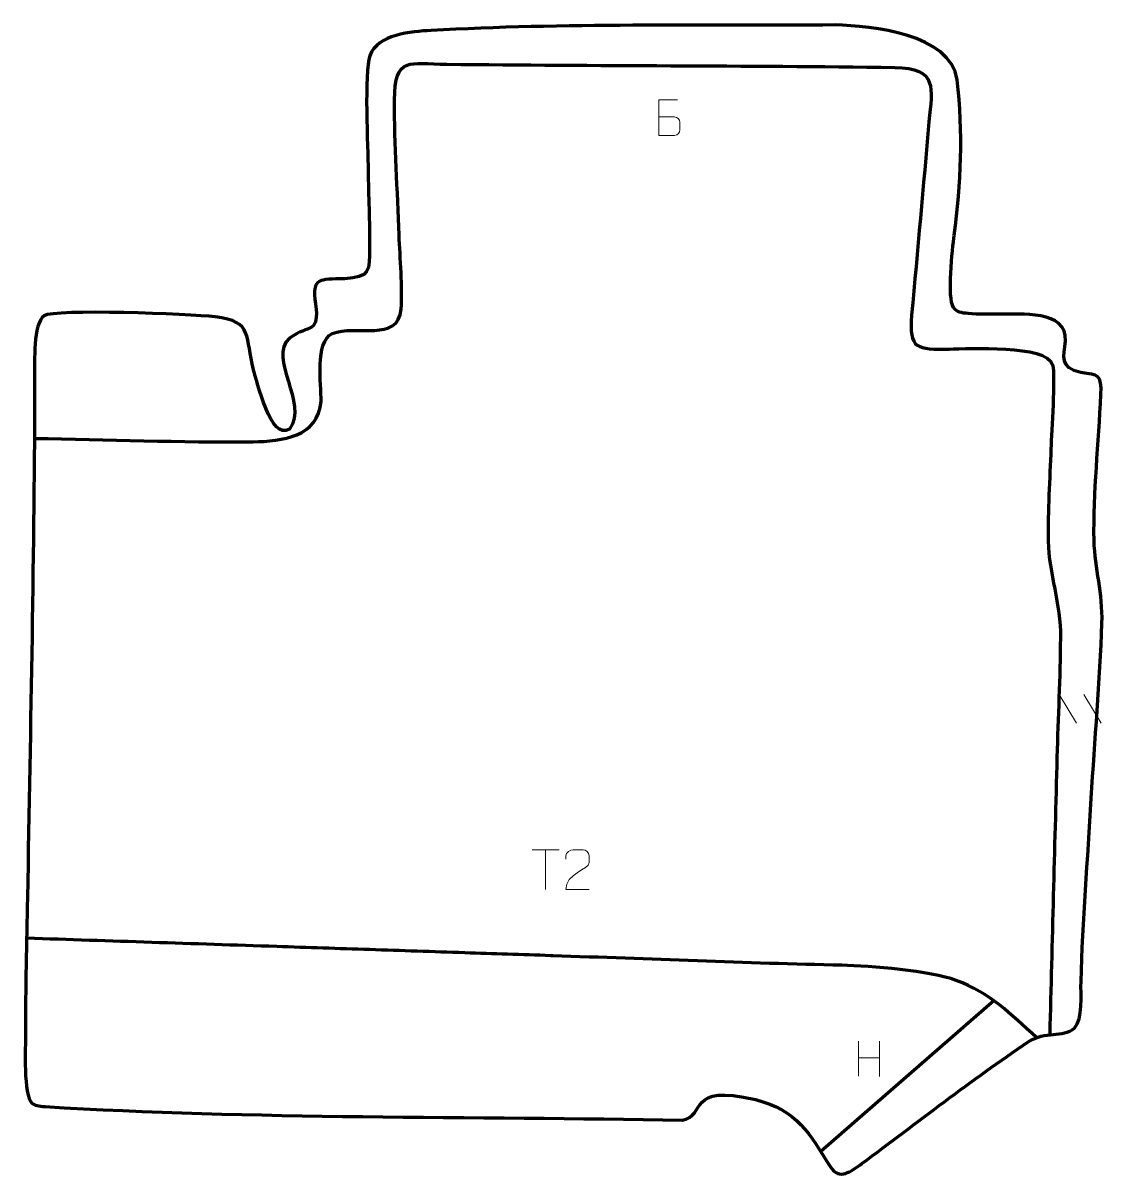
# Model space of a CAD drawing. Header units: millimetres. Extents: x 1098 to 1778, y 31 to 759.
import ezdxf

# ---------------------------------------------------------------- set-up
doc = ezdxf.new("R2010")
doc.units = ezdxf.units.MM
doc.header["$MEASUREMENT"] = 0
doc.layers.add('layer 2', color=7, linetype='Continuous')
doc.layers.add('layer 3', color=7, linetype='Continuous')

msp = doc.modelspace()

# ---------------------------------------------------------------- linework, layer by layer
at = {"layer": 'layer 2', "color": 142, "lineweight": 158}
for points, knots in [([(1104.8461, 498.0453), (1150.6069, 497.2527), (1196.95, 495.4822), (1242.6577, 495.8695), (1242.6577, 495.8695), (1260.6229, 496.2222), (1283.8667, 498.9562), (1285.3558, 521.4172), (1285.3558, 521.4172), (1285.6245, 531.7599), (1281.3174, 558.801), (1292.4255, 564.0338), (1292.4255, 564.0338), (1307.5808, 570.2173), (1333.8999, 558.026), (1335.7749, 579.4903), (1335.7749, 579.4903), (1336.9327, 592.7447), (1335.0455, 611.8589), (1334.5652, 625.9119), (1334.5652, 625.9119), (1333.5565, 654.0859), (1331.5906, 682.8427), (1331.6356, 710.974), (1331.6356, 710.974), (1331.6804, 738.9867), (1340.9804, 733.8752), (1364.622, 733.6131), (1364.622, 733.6131), (1458.6155, 732.5874), (1552.6341, 732.9263), (1646.6226, 731.581), (1646.6226, 731.581), (1674.0817, 731.1879), (1670.1161, 718.8108), (1668.2254, 697.4537), (1668.2254, 697.4537), (1664.6361, 656.8492), (1661.0808, 616.2866), (1657.2612, 575.7007), (1657.2612, 575.7007), (1655.3483, 553.9203), (1660.8041, 554.0152), (1681.1397, 554.2798), (1681.1397, 554.2798), (1692.7874, 554.495), (1742.262, 557.2917), (1746.0712, 544.4238), (1746.0712, 544.4238), (1747.8694, 536.61), (1745.4211, 502.5585), (1745.0014, 491.449), (1745.0014, 491.449), (1744.2905, 472.6321), (1742.9836, 452.0948), (1743.3432, 433.4066), (1743.3432, 433.4066), (1743.7461, 412.4713), (1751.1945, 394.118), (1750.9987, 372.4087), (1750.9987, 372.4087), (1750.7729, 347.3742), (1749.4914, 322.3238), (1748.802, 297.2945), (1748.802, 297.2945), (1747.2704, 239.1749), (1745.7778, 181.0543), (1744.2729, 122.9341)], [0, 0, 0, 0, 0.05555556, 0.05555556, 0.05555556, 0.05555556, 0.11111111, 0.11111111, 0.11111111, 0.11111111, 0.16666667, 0.16666667, 0.16666667, 0.16666667, 0.22222222, 0.22222222, 0.22222222, 0.22222222, 0.27777778, 0.27777778, 0.27777778, 0.27777778, 0.33333333, 0.33333333, 0.33333333, 0.33333333, 0.38888889, 0.38888889, 0.38888889, 0.38888889, 0.44444444, 0.44444444, 0.44444444, 0.44444444, 0.5, 0.5, 0.5, 0.5, 0.55555556, 0.55555556, 0.55555556, 0.55555556, 0.61111111, 0.61111111, 0.61111111, 0.61111111, 0.66666667, 0.66666667, 0.66666667, 0.66666667, 0.72222222, 0.72222222, 0.72222222, 0.72222222, 0.77777778, 0.77777778, 0.77777778, 0.77777778, 0.83333333, 0.83333333, 0.83333333, 0.83333333, 0.88888889, 0.88888889, 0.88888889, 0.88888889, 1, 1, 1, 1]), ([(1735.9723, 120.6852), (1719.4337, 135.6254), (1706.9157, 148.6617), (1685.2986, 156.7388), (1685.2986, 156.7388), (1669.1885, 162.7583), (1631.3305, 165.8894), (1613.3486, 166.2719), (1613.3486, 166.2719), (1552.6414, 167.5632), (1492.0545, 170.2156), (1431.378, 172.2432), (1431.378, 172.2432), (1431.378, 172.2432), (1429.877, 172.2934), (1429.877, 172.2934), (1429.877, 172.2934), (1411.8771, 172.8929), (1393.8772, 173.4918), (1375.8773, 174.0904), (1375.8773, 174.0904), (1355.8912, 174.755), (1335.905, 175.4197), (1315.9188, 176.0843), (1315.9188, 176.0843), (1296.4323, 176.7323), (1276.9458, 177.3803), (1257.4593, 178.0283), (1257.4593, 178.0283), (1204.9956, 179.773), (1152.5319, 181.5176), (1100.0682, 183.2623)], [0, 0, 0, 0, 0.11111111, 0.11111111, 0.11111111, 0.11111111, 0.22222222, 0.22222222, 0.22222222, 0.22222222, 0.33333333, 0.33333333, 0.33333333, 0.33333333, 0.44444444, 0.44444444, 0.44444444, 0.44444444, 0.55555556, 0.55555556, 0.55555556, 0.55555556, 0.66666667, 0.66666667, 0.66666667, 0.66666667, 0.77777778, 0.77777778, 0.77777778, 0.77777778, 1, 1, 1, 1])]:
    msp.add_open_spline(points, degree=3, knots=knots, dxfattribs=at)
msp.add_open_spline([(1600.0402, 49.0935), (1600.0402, 49.0935), (1709.2155, 144.3652), (1709.2155, 144.3652)], degree=3, dxfattribs=at)
at = {"layer": 'layer 3', "color": 242, "lineweight": 158}
msp.add_open_spline([(1105.0093, 537.1663), (1105.0248, 545.7047), (1103.9438, 570.3037), (1110.9222, 575.1912), (1110.9222, 575.1912), (1117.1955, 579.5849), (1202.501, 576.3921), (1218.7542, 574.5468), (1218.7542, 574.5468), (1243.0274, 571.7909), (1237.4133, 561.6235), (1242.9266, 541.2581), (1242.9266, 541.2581), (1244.7219, 534.5891), (1253.8789, 495.7817), (1265.4056, 503.9076), (1265.4056, 503.9076), (1277.8643, 520.1259), (1251.2984, 548.64), (1265.4248, 561.1222), (1265.4248, 561.1222), (1278.0324, 570.2237), (1284.4704, 563.4563), (1281.8488, 582.6989), (1281.8488, 582.6989), (1279.5305, 599.7146), (1284.2598, 597.9237), (1300.0974, 598.5601), (1300.0974, 598.5601), (1316.3529, 599.4463), (1315.9132, 603.2106), (1315.9491, 618.5324), (1315.9491, 618.5324), (1315.9863, 634.4341), (1315.2194, 650.8199), (1315.0419, 666.8487), (1315.0419, 666.8487), (1314.8359, 680.6825), (1312.4619, 728.7667), (1316.1087, 738.9501), (1316.1087, 738.9501), (1321.0198, 752.6638), (1342.3115, 754.1729), (1354.7241, 754.8681), (1354.7241, 754.8681), (1437.1817, 759.4868), (1526.178, 757.7738), (1609.1517, 758.343), (1609.1517, 758.343), (1632.4848, 757.7154), (1681.5063, 753.0192), (1686.0012, 723.7322), (1686.0012, 723.7322), (1689.797, 690.6316), (1688.4849, 658.7613), (1684.0921, 625.8348), (1684.0921, 625.8348), (1682.9824, 617.5165), (1679.5593, 586.4287), (1683.7185, 580.3989), (1683.7185, 580.3989), (1685.8445, 577.3168), (1688.6983, 577.0387), (1692.9363, 576.6196), (1692.9363, 576.6196), (1699.2452, 575.9956), (1707.5767, 576.2646), (1712.7044, 576.2394), (1712.7044, 576.2394), (1725.1026, 576.1785), (1755.7315, 578.917), (1754.0951, 559.4325), (1754.0951, 559.4325), (1753.2729, 549.6427), (1750.264, 542.2215), (1763.8298, 539.609), (1763.8298, 539.609), (1774.7402, 537.5079), (1777.114, 538.7731), (1776.5269, 525.5993), (1776.5269, 525.5993), (1775.0055, 495.3659), (1771.7594, 463.9694), (1772.1567, 433.8122), (1772.1567, 433.8122), (1772.777, 415.482), (1777.719, 400.9274), (1777.1685, 381.6501), (1777.1685, 381.6501), (1775.9531, 345.1162), (1772.5553, 307.9587), (1770.4307, 271.3329), (1770.4307, 271.3329), (1768.2575, 233.1729), (1765.0801, 194.0652), (1763.9658, 155.9706), (1763.9658, 155.9706), (1763.7362, 148.124), (1765.4072, 132.3373), (1759.8445, 126.7462), (1759.8445, 126.7462), (1752.1515, 120.1601), (1741.7948, 125.425), (1730.7634, 118.0084), (1730.7634, 118.0084), (1694.8828, 93.8852), (1660.739, 67.1107), (1626.0237, 41.4042), (1626.0237, 41.4042), (1619.2195, 36.5208), (1611.9287, 30.5081), (1606.1282, 39.2696), (1606.1282, 39.2696), (1592.9832, 60.5177), (1585.3196, 74.8495), (1558.92, 81.6364), (1558.92, 81.6364), (1514.9934, 92.0661), (1528.5723, 71.2743), (1512.7708, 68.7672), (1512.7708, 68.7672), (1382.5045, 71.2236), (1240.3623, 69.3188), (1111.5813, 77.2761), (1111.5813, 77.2761), (1107.9521, 77.5004), (1104.7727, 78.0745), (1103.3073, 79.3747), (1103.3073, 79.3747), (1097.7764, 84.2825), (1099.206, 115.0799), (1099.3215, 123.3551), (1099.3215, 123.3551), (1099.1213, 151.8573), (1099.9988, 180.3843), (1100.4888, 208.8824), (1100.4888, 208.8824), (1102.3395, 318.3101), (1104.7975, 427.7172), (1105.0093, 537.1663)], degree=3, knots=[0, 0, 0, 0, 0.02777778, 0.02777778, 0.02777778, 0.02777778, 0.05555556, 0.05555556, 0.05555556, 0.05555556, 0.08333333, 0.08333333, 0.08333333, 0.08333333, 0.11111111, 0.11111111, 0.11111111, 0.11111111, 0.13888889, 0.13888889, 0.13888889, 0.13888889, 0.16666667, 0.16666667, 0.16666667, 0.16666667, 0.19444444, 0.19444444, 0.19444444, 0.19444444, 0.22222222, 0.22222222, 0.22222222, 0.22222222, 0.25, 0.25, 0.25, 0.25, 0.27777778, 0.27777778, 0.27777778, 0.27777778, 0.30555556, 0.30555556, 0.30555556, 0.30555556, 0.33333333, 0.33333333, 0.33333333, 0.33333333, 0.36111111, 0.36111111, 0.36111111, 0.36111111, 0.38888889, 0.38888889, 0.38888889, 0.38888889, 0.41666667, 0.41666667, 0.41666667, 0.41666667, 0.44444444, 0.44444444, 0.44444444, 0.44444444, 0.47222222, 0.47222222, 0.47222222, 0.47222222, 0.5, 0.5, 0.5, 0.5, 0.52777778, 0.52777778, 0.52777778, 0.52777778, 0.55555556, 0.55555556, 0.55555556, 0.55555556, 0.58333333, 0.58333333, 0.58333333, 0.58333333, 0.61111111, 0.61111111, 0.61111111, 0.61111111, 0.63888889, 0.63888889, 0.63888889, 0.63888889, 0.66666667, 0.66666667, 0.66666667, 0.66666667, 0.69444444, 0.69444444, 0.69444444, 0.69444444, 0.72222222, 0.72222222, 0.72222222, 0.72222222, 0.75, 0.75, 0.75, 0.75, 0.77777778, 0.77777778, 0.77777778, 0.77777778, 0.80555556, 0.80555556, 0.80555556, 0.80555556, 0.83333333, 0.83333333, 0.83333333, 0.83333333, 0.86111111, 0.86111111, 0.86111111, 0.86111111, 0.88888889, 0.88888889, 0.88888889, 0.88888889, 0.91666667, 0.91666667, 0.91666667, 0.91666667, 0.94444444, 0.94444444, 0.94444444, 0.94444444, 1, 1, 1, 1], dxfattribs=at)
at = {"layer": 'layer 3', "color": 250, "lineweight": 9}
for points in [[(1498.0989, 700.4577), (1501.3579, 700.4581), (1504.6172, 700.4581), (1507.8769, 700.4577), (1507.8769, 700.4577), (1509.6463, 700.4422), (1511.3692, 698.8872), (1511.3692, 697.0514), (1511.3692, 697.0514), (1511.3688, 696.0406), (1511.3688, 693.3093), (1511.3692, 692.2982), (1511.3692, 692.2982), (1511.385, 690.6341), (1510.0037, 688.8303), (1507.9244, 688.8455), (1507.9244, 688.8455), (1504.6644, 688.8458), (1501.4047, 688.8458), (1498.1453, 688.8455), (1498.1453, 688.8455), (1498.1453, 696.2959), (1498.1453, 703.746), (1498.1453, 711.1958), (1498.1453, 711.1958), (1500.2714, 711.1958), (1507.7431, 711.1958), (1509.8695, 711.1958)], [(1454.173, 214.0005), (1449.2586, 214.0008), (1444.3442, 214.0008), (1439.4301, 214.0005), (1439.4301, 214.0005), (1439.4301, 223.9328), (1454.0811, 226.574), (1454.173, 230.8843), (1454.173, 230.8843), (1454.1727, 232.3084), (1454.1727, 233.7321), (1454.173, 235.1554), (1454.173, 235.1554), (1454.1561, 237.2325), (1452.0333, 238.9573), (1450.3623, 238.9746), (1450.3623, 238.9746), (1448.2891, 238.9742), (1446.2162, 238.9742), (1444.1438, 238.9746), (1444.1438, 238.9746), (1442.3217, 238.9911), (1439.497, 237.199), (1439.4301, 235.1054), (1439.4301, 235.1054), (1439.4301, 235.1054), (1439.4301, 233.0506), (1439.4301, 233.0506)]]:
    msp.add_open_spline(points, degree=3, knots=[0, 0, 0, 0, 0.125, 0.125, 0.125, 0.125, 0.25, 0.25, 0.25, 0.25, 0.375, 0.375, 0.375, 0.375, 0.5, 0.5, 0.5, 0.5, 0.625, 0.625, 0.625, 0.625, 0.75, 0.75, 0.75, 0.75, 1, 1, 1, 1], dxfattribs=at)
for points in [[(1750.2249, 336.7444), (1750.2249, 336.7444), (1761.0781, 318.7109), (1761.0781, 318.7109)], [(1765.788, 336.7444), (1765.788, 336.7444), (1776.6412, 318.7109), (1776.6412, 318.7109)], [(1418.3079, 238.9409), (1418.3079, 238.9409), (1435.2951, 238.9409), (1435.2951, 238.9409)], [(1426.8017, 214.0109), (1426.8017, 214.0109), (1426.8017, 238.9644), (1426.8017, 238.9644)], [(1623.9168, 118.5224), (1623.9168, 118.5224), (1623.9168, 96.3297), (1623.9168, 96.3297)], [(1637.0325, 118.5224), (1637.0325, 118.5224), (1637.0325, 96.1721), (1637.0325, 96.1721)], [(1623.9343, 107.88), (1623.9343, 107.88), (1637.0325, 107.88), (1637.0325, 107.88)]]:
    msp.add_open_spline(points, degree=3, dxfattribs=at)

doc.saveas('drawing.dxf')
